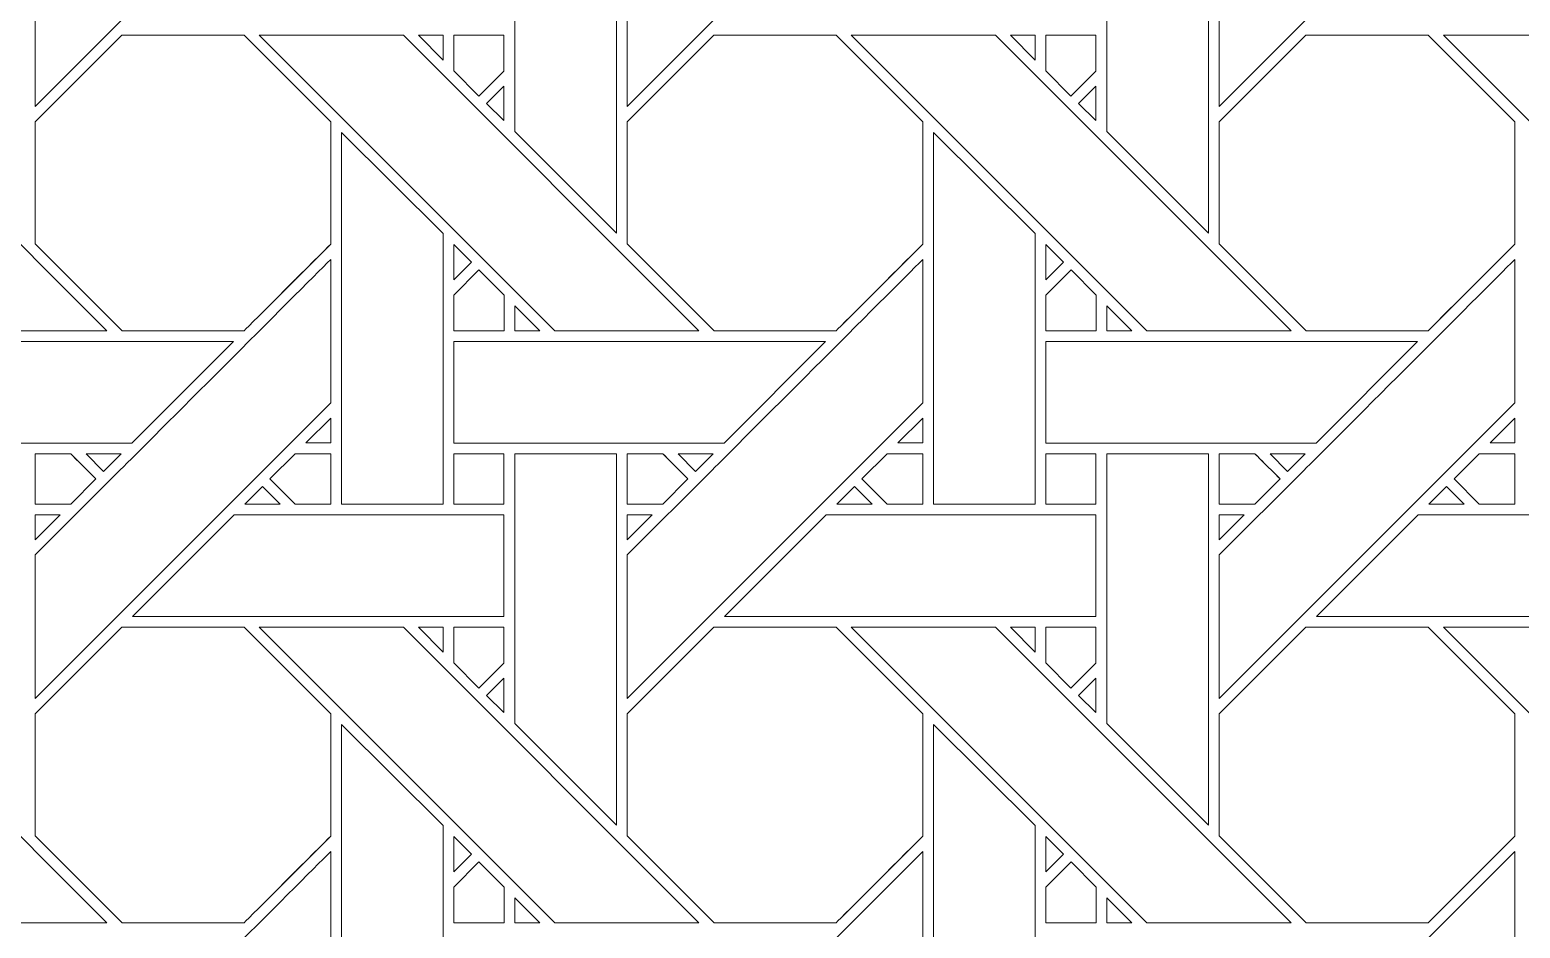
# Model space of a CAD drawing. Header units: inches. Extents: x 2.4 to 22.4, y -0.9 to 19.1.
# Drawn here: x 7.868 to 10.256, y 7.426 to 8.866 of the extents above; entities that cross this region are included whole.
import ezdxf

# ---------------------------------------------------------------- set-up
doc = ezdxf.new("R2010")
doc.units = ezdxf.units.IN
doc.header["$MEASUREMENT"] = 0
doc.layers.add('Design', color=7, linetype='Continuous', lineweight=0)

msp = doc.modelspace()

# ---------------------------------------------------------------- linework, layer by layer
at = {"layer": 'Design'}
for points, knots in [([(2.3829, 19.0948), (2.3829, 19.0948), (2.3829, -0.9052), (2.3829, -0.9052), (2.3829, -0.9052), (22.3829, -0.9052), (22.3829, -0.9052), (22.3829, -0.9052), (22.3829, 19.0948), (22.3829, 19.0948), (22.3829, 19.0948), (2.3829, 19.0948), (2.3829, 19.0948)], [0, 0, 0, 0, 1, 1, 1, 2, 2, 2, 3, 3, 3, 4, 4, 4, 4]), ([(3.3653, 18.1123), (3.3653, 18.1123), (3.3653, 0.0772), (3.3653, 0.0772), (3.3653, 0.0772), (21.4004, 0.0772), (21.4004, 0.0772), (21.4004, 0.0772), (21.4004, 18.1123), (21.4004, 18.1123), (21.4004, 18.1123), (3.3653, 18.1123), (3.3653, 18.1123)], [0, 0, 0, 0, 1, 1, 1, 2, 2, 2, 3, 3, 3, 4, 4, 4, 4]), ([(8.0131, 9.1094), (8.0626, 9.1586), (8.295, 9.3912), (8.3504, 9.4467), (8.3504, 9.4467), (8.3504, 9.2166), (8.3504, 9.2166), (8.3504, 9.2166), (7.8768, 8.743), (7.8768, 8.743), (7.8768, 8.743), (7.8768, 8.9731), (7.8768, 8.9731), (7.8768, 8.9731), (8.0131, 9.1094), (8.0131, 9.1094)], [0, 0, 0, 0, 1, 1, 1, 2, 2, 2, 3, 3, 3, 4, 4, 4, 5, 5, 5, 5]), ([(8.9623, 9.1099), (9.0116, 9.1589), (9.2437, 9.3912), (9.2992, 9.4467), (9.2992, 9.4467), (9.2992, 9.2166), (9.2992, 9.2166), (9.2992, 9.2166), (8.8255, 8.743), (8.8255, 8.743), (8.8255, 8.743), (8.8255, 8.9731), (8.8255, 8.9731), (8.8255, 8.9731), (8.9623, 9.1099), (8.9623, 9.1099)], [0, 0, 0, 0, 1, 1, 1, 2, 2, 2, 3, 3, 3, 4, 4, 4, 5, 5, 5, 5]), ([(9.9105, 9.1093), (9.9598, 9.1584), (10.1924, 9.3912), (10.2479, 9.4467), (10.2479, 9.4467), (10.2479, 9.2166), (10.2479, 9.2166), (10.2479, 9.2166), (9.7742, 8.743), (9.7742, 8.743), (9.7742, 8.743), (9.7742, 8.9731), (9.7742, 8.9731), (9.7742, 8.9731), (9.9105, 9.1093), (9.9105, 9.1093)], [0, 0, 0, 0, 1, 1, 1, 2, 2, 2, 3, 3, 3, 4, 4, 4, 5, 5, 5, 5]), ([(8.8083, 9.1352), (8.8083, 9.1352), (8.8083, 8.5401), (8.8083, 8.5401), (8.8083, 8.5401), (8.6454, 8.703), (8.6454, 8.703), (8.6454, 8.703), (8.6454, 9.1352), (8.6454, 9.1352), (8.6454, 9.1352), (8.8083, 9.1352), (8.8083, 9.1352)], [0, 0, 0, 0, 1, 1, 1, 2, 2, 2, 3, 3, 3, 4, 4, 4, 4]), ([(9.7571, 9.1352), (9.7571, 9.1352), (9.7571, 8.5401), (9.7571, 8.5401), (9.7571, 8.5401), (9.5942, 8.703), (9.5942, 8.703), (9.5942, 8.703), (9.5942, 9.1352), (9.5942, 9.1352), (9.5942, 9.1352), (9.7571, 9.1352), (9.7571, 9.1352)], [0, 0, 0, 0, 1, 1, 1, 2, 2, 2, 3, 3, 3, 4, 4, 4, 4]), ([(7.5181, 8.8573), (7.5181, 8.8573), (7.9918, 8.3837), (7.9918, 8.3837), (7.9918, 8.3837), (7.7607, 8.3837), (7.7607, 8.3837), (7.7607, 8.3837), (7.2872, 8.8573), (7.2872, 8.8573), (7.2872, 8.8573), (7.5181, 8.8573), (7.5181, 8.8573)], [0, 0, 0, 0, 1, 1, 1, 2, 2, 2, 3, 3, 3, 4, 4, 4, 4]), ([(8.0154, 8.8573), (8.0154, 8.8573), (8.2116, 8.8573), (8.2116, 8.8573), (8.2116, 8.8573), (8.3504, 8.7186), (8.3504, 8.7186), (8.3504, 8.7186), (8.3504, 8.5224), (8.3504, 8.5224), (8.3326, 8.5044), (8.2207, 8.3927), (8.2117, 8.3837), (8.2117, 8.3837), (8.016, 8.3837), (8.016, 8.3837), (8.016, 8.3837), (7.8767, 8.5229), (7.8767, 8.5229), (7.8767, 8.5229), (7.8767, 8.7186), (7.8767, 8.7186), (7.8767, 8.7186), (8.0154, 8.8573), (8.0154, 8.8573)], [0, 0, 0, 0, 1, 1, 1, 2, 2, 2, 3, 3, 3, 4, 4, 4, 5, 5, 5, 6, 6, 6, 7, 7, 7, 8, 8, 8, 8]), ([(7.8767, 8.7186), (7.8767, 8.7186), (8.0154, 8.8573), (8.0154, 8.8573), (8.0154, 8.8573), (8.2116, 8.8573), (8.2116, 8.8573), (8.2116, 8.8573), (8.3504, 8.7186), (8.3504, 8.7186), (8.3504, 8.7186), (8.3504, 8.5224), (8.3504, 8.5224), (8.3324, 8.5042), (8.2205, 8.3925), (8.2117, 8.3837), (8.2117, 8.3837), (8.016, 8.3837), (8.016, 8.3837), (8.016, 8.3837), (7.8767, 8.5229), (7.8767, 8.5229), (7.8767, 8.5229), (7.8767, 8.7186), (7.8767, 8.7186)], [0, 0, 0, 0, 1, 1, 1, 2, 2, 2, 3, 3, 3, 4, 4, 4, 5, 5, 5, 6, 6, 6, 7, 7, 7, 8, 8, 8, 8]), ([(8.4669, 8.8573), (8.4669, 8.8573), (8.9405, 8.3837), (8.9405, 8.3837), (8.9405, 8.3837), (8.7095, 8.3837), (8.7095, 8.3837), (8.7095, 8.3837), (8.2359, 8.8573), (8.2359, 8.8573), (8.2359, 8.8573), (8.4669, 8.8573), (8.4669, 8.8573)], [0, 0, 0, 0, 1, 1, 1, 2, 2, 2, 3, 3, 3, 4, 4, 4, 4]), ([(8.5304, 8.8573), (8.5304, 8.8573), (8.5304, 8.8175), (8.5304, 8.8175), (8.5304, 8.8175), (8.491, 8.8573), (8.491, 8.8573), (8.491, 8.8573), (8.5304, 8.8573), (8.5304, 8.8573)], [0, 0, 0, 0, 1, 1, 1, 2, 2, 2, 3, 3, 3, 3]), ([(8.6278, 8.8573), (8.6278, 8.8573), (8.6278, 8.7997), (8.6278, 8.7997), (8.6278, 8.7997), (8.5879, 8.7598), (8.5879, 8.7598), (8.5879, 8.7598), (8.5476, 8.8001), (8.5476, 8.8001), (8.5476, 8.8001), (8.5476, 8.8573), (8.5476, 8.8573), (8.5476, 8.8573), (8.6278, 8.8573), (8.6278, 8.8573)], [0, 0, 0, 0, 1, 1, 1, 2, 2, 2, 3, 3, 3, 4, 4, 4, 5, 5, 5, 5]), ([(8.5879, 8.7598), (8.5879, 8.7598), (8.5476, 8.8001), (8.5476, 8.8001), (8.5476, 8.8001), (8.5476, 8.8573), (8.5476, 8.8573), (8.5476, 8.8573), (8.6278, 8.8573), (8.6278, 8.8573), (8.6278, 8.8573), (8.6278, 8.7997), (8.6278, 8.7997), (8.6278, 8.7997), (8.5879, 8.7598), (8.5879, 8.7598)], [0, 0, 0, 0, 1, 1, 1, 2, 2, 2, 3, 3, 3, 4, 4, 4, 5, 5, 5, 5]), ([(8.9642, 8.8573), (8.9642, 8.8573), (9.1604, 8.8573), (9.1604, 8.8573), (9.1604, 8.8573), (9.2991, 8.7186), (9.2991, 8.7186), (9.2991, 8.7186), (9.2991, 8.5224), (9.2991, 8.5224), (9.2813, 8.5045), (9.1694, 8.3927), (9.1604, 8.3837), (9.1604, 8.3837), (8.9647, 8.3837), (8.9647, 8.3837), (8.9647, 8.3837), (8.8255, 8.5229), (8.8255, 8.5229), (8.8255, 8.5229), (8.8255, 8.7186), (8.8255, 8.7186), (8.8255, 8.7186), (8.9642, 8.8573), (8.9642, 8.8573)], [0, 0, 0, 0, 1, 1, 1, 2, 2, 2, 3, 3, 3, 4, 4, 4, 5, 5, 5, 6, 6, 6, 7, 7, 7, 8, 8, 8, 8]), ([(8.8255, 8.7186), (8.8255, 8.7186), (8.9642, 8.8573), (8.9642, 8.8573), (8.9642, 8.8573), (9.1604, 8.8573), (9.1604, 8.8573), (9.1604, 8.8573), (9.2991, 8.7186), (9.2991, 8.7186), (9.2991, 8.7186), (9.2991, 8.5224), (9.2991, 8.5224), (9.2811, 8.5043), (9.1692, 8.3926), (9.1604, 8.3837), (9.1604, 8.3837), (8.9647, 8.3837), (8.9647, 8.3837), (8.9647, 8.3837), (8.8255, 8.5229), (8.8255, 8.5229), (8.8255, 8.5229), (8.8255, 8.7186), (8.8255, 8.7186)], [0, 0, 0, 0, 1, 1, 1, 2, 2, 2, 3, 3, 3, 4, 4, 4, 5, 5, 5, 6, 6, 6, 7, 7, 7, 8, 8, 8, 8]), ([(9.4156, 8.8573), (9.4156, 8.8573), (9.8892, 8.3837), (9.8892, 8.3837), (9.8892, 8.3837), (9.6582, 8.3837), (9.6582, 8.3837), (9.6582, 8.3837), (9.1846, 8.8573), (9.1846, 8.8573), (9.1846, 8.8573), (9.4156, 8.8573), (9.4156, 8.8573)], [0, 0, 0, 0, 1, 1, 1, 2, 2, 2, 3, 3, 3, 4, 4, 4, 4]), ([(9.4791, 8.8573), (9.4791, 8.8573), (9.4791, 8.8175), (9.4791, 8.8175), (9.4791, 8.8175), (9.4397, 8.8573), (9.4397, 8.8573), (9.4397, 8.8573), (9.4791, 8.8573), (9.4791, 8.8573)], [0, 0, 0, 0, 1, 1, 1, 2, 2, 2, 3, 3, 3, 3]), ([(9.5766, 8.8573), (9.5766, 8.8573), (9.5766, 8.7997), (9.5766, 8.7997), (9.5766, 8.7997), (9.5366, 8.7598), (9.5366, 8.7598), (9.5366, 8.7598), (9.4963, 8.8001), (9.4963, 8.8001), (9.4963, 8.8001), (9.4963, 8.8573), (9.4963, 8.8573), (9.4963, 8.8573), (9.5766, 8.8573), (9.5766, 8.8573)], [0, 0, 0, 0, 1, 1, 1, 2, 2, 2, 3, 3, 3, 4, 4, 4, 5, 5, 5, 5]), ([(9.5366, 8.7598), (9.5366, 8.7598), (9.4963, 8.8001), (9.4963, 8.8001), (9.4963, 8.8001), (9.4963, 8.8573), (9.4963, 8.8573), (9.4963, 8.8573), (9.5766, 8.8573), (9.5766, 8.8573), (9.5766, 8.8573), (9.5766, 8.7997), (9.5766, 8.7997), (9.5766, 8.7997), (9.5366, 8.7598), (9.5366, 8.7598)], [0, 0, 0, 0, 1, 1, 1, 2, 2, 2, 3, 3, 3, 4, 4, 4, 5, 5, 5, 5]), ([(9.9129, 8.8573), (9.9129, 8.8573), (10.1091, 8.8573), (10.1091, 8.8573), (10.1091, 8.8573), (10.2478, 8.7186), (10.2478, 8.7186), (10.2478, 8.7186), (10.2478, 8.5224), (10.2478, 8.5224), (10.23, 8.5044), (10.1181, 8.3927), (10.1091, 8.3837), (10.1091, 8.3837), (9.9134, 8.3837), (9.9134, 8.3837), (9.9134, 8.3837), (9.7742, 8.5229), (9.7742, 8.5229), (9.7742, 8.5229), (9.7742, 8.7186), (9.7742, 8.7186), (9.7742, 8.7186), (9.9129, 8.8573), (9.9129, 8.8573)], [0, 0, 0, 0, 1, 1, 1, 2, 2, 2, 3, 3, 3, 4, 4, 4, 5, 5, 5, 6, 6, 6, 7, 7, 7, 8, 8, 8, 8]), ([(9.7742, 8.7186), (9.7742, 8.7186), (9.9129, 8.8573), (9.9129, 8.8573), (9.9129, 8.8573), (10.1091, 8.8573), (10.1091, 8.8573), (10.1091, 8.8573), (10.2478, 8.7186), (10.2478, 8.7186), (10.2478, 8.7186), (10.2478, 8.5224), (10.2478, 8.5224), (10.2302, 8.5046), (10.1183, 8.3929), (10.1091, 8.3837), (10.1091, 8.3837), (9.9134, 8.3837), (9.9134, 8.3837), (9.9134, 8.3837), (9.7742, 8.5229), (9.7742, 8.5229), (9.7742, 8.5229), (9.7742, 8.7186), (9.7742, 8.7186)], [0, 0, 0, 0, 1, 1, 1, 2, 2, 2, 3, 3, 3, 4, 4, 4, 5, 5, 5, 6, 6, 6, 7, 7, 7, 8, 8, 8, 8]), ([(10.3643, 8.8573), (10.3643, 8.8573), (10.8379, 8.3837), (10.8379, 8.3837), (10.8379, 8.3837), (10.6069, 8.3837), (10.6069, 8.3837), (10.6069, 8.3837), (10.1334, 8.8573), (10.1334, 8.8573), (10.1334, 8.8573), (10.3643, 8.8573), (10.3643, 8.8573)], [0, 0, 0, 0, 1, 1, 1, 2, 2, 2, 3, 3, 3, 4, 4, 4, 4]), ([(8.6279, 8.7755), (8.6279, 8.7755), (8.6279, 8.7203), (8.6279, 8.7203), (8.6279, 8.7203), (8.6001, 8.7477), (8.6001, 8.7477), (8.6001, 8.7477), (8.6279, 8.7755), (8.6279, 8.7755)], [0, 0, 0, 0, 1, 1, 1, 2, 2, 2, 3, 3, 3, 3]), ([(9.5766, 8.7755), (9.5766, 8.7755), (9.5766, 8.7203), (9.5766, 8.7203), (9.5766, 8.7203), (9.5488, 8.7477), (9.5488, 8.7477), (9.5488, 8.7477), (9.5766, 8.7755), (9.5766, 8.7755)], [0, 0, 0, 0, 1, 1, 1, 2, 2, 2, 3, 3, 3, 3]), ([(8.5303, 8.1057), (8.5303, 8.1057), (8.3676, 8.1057), (8.3676, 8.1057), (8.3676, 8.1057), (8.3676, 8.7015), (8.3676, 8.7015), (8.3676, 8.7015), (8.5303, 8.5394), (8.5303, 8.5394), (8.5303, 8.5394), (8.5303, 8.1057), (8.5303, 8.1057)], [0, 0, 0, 0, 1, 1, 1, 2, 2, 2, 3, 3, 3, 4, 4, 4, 4]), ([(9.4791, 8.1057), (9.4791, 8.1057), (9.3163, 8.1057), (9.3163, 8.1057), (9.3163, 8.1057), (9.3163, 8.7015), (9.3163, 8.7015), (9.3163, 8.7015), (9.4791, 8.5394), (9.4791, 8.5394), (9.4791, 8.5394), (9.4791, 8.1057), (9.4791, 8.1057)], [0, 0, 0, 0, 1, 1, 1, 2, 2, 2, 3, 3, 3, 4, 4, 4, 4]), ([(8.5476, 8.4651), (8.5476, 8.4651), (8.5476, 8.5219), (8.5476, 8.5219), (8.5476, 8.5219), (8.5758, 8.4933), (8.5758, 8.4933), (8.5758, 8.4933), (8.5476, 8.4651), (8.5476, 8.4651)], [0, 0, 0, 0, 1, 1, 1, 2, 2, 2, 3, 3, 3, 3]), ([(9.4964, 8.4651), (9.4964, 8.4651), (9.4964, 8.5219), (9.4964, 8.5219), (9.4964, 8.5219), (9.5246, 8.4933), (9.5246, 8.4933), (9.5246, 8.4933), (9.4964, 8.4651), (9.4964, 8.4651)], [0, 0, 0, 0, 1, 1, 1, 2, 2, 2, 3, 3, 3, 3]), ([(8.013, 8.1606), (8.0624, 8.2097), (8.2949, 8.4424), (8.3504, 8.498), (8.3504, 8.498), (8.3504, 8.2679), (8.3504, 8.2679), (8.3504, 8.2679), (7.8768, 7.7943), (7.8768, 7.7943), (7.8768, 7.7943), (7.8768, 8.0244), (7.8768, 8.0244), (7.8768, 8.0244), (8.013, 8.1606), (8.013, 8.1606)], [0, 0, 0, 0, 1, 1, 1, 2, 2, 2, 3, 3, 3, 4, 4, 4, 5, 5, 5, 5]), ([(8.5476, 8.3834), (8.5476, 8.3834), (8.5476, 8.4407), (8.5476, 8.4407), (8.5476, 8.4407), (8.5879, 8.4811), (8.5879, 8.4811), (8.5879, 8.4811), (8.6282, 8.4407), (8.6282, 8.4407), (8.6282, 8.4407), (8.6282, 8.3834), (8.6282, 8.3834), (8.6282, 8.3834), (8.5476, 8.3834), (8.5476, 8.3834)], [0, 0, 0, 0, 1, 1, 1, 2, 2, 2, 3, 3, 3, 4, 4, 4, 5, 5, 5, 5]), ([(8.5879, 8.4811), (8.5879, 8.4811), (8.6282, 8.4407), (8.6282, 8.4407), (8.6282, 8.4407), (8.6282, 8.3834), (8.6282, 8.3834), (8.6282, 8.3834), (8.5476, 8.3834), (8.5476, 8.3834), (8.5476, 8.3834), (8.5476, 8.4407), (8.5476, 8.4407), (8.5476, 8.4407), (8.5879, 8.4811), (8.5879, 8.4811)], [0, 0, 0, 0, 1, 1, 1, 2, 2, 2, 3, 3, 3, 4, 4, 4, 5, 5, 5, 5]), ([(8.9615, 8.1604), (9.0029, 8.2015), (9.2427, 8.4415), (9.2992, 8.498), (9.2992, 8.498), (9.2992, 8.2679), (9.2992, 8.2679), (9.2992, 8.2679), (8.8255, 7.7943), (8.8255, 7.7943), (8.8255, 7.7943), (8.8255, 8.0244), (8.8255, 8.0244), (8.8255, 8.0244), (8.9615, 8.1604), (8.9615, 8.1604)], [0, 0, 0, 0, 1, 1, 1, 2, 2, 2, 3, 3, 3, 4, 4, 4, 5, 5, 5, 5]), ([(9.4963, 8.3834), (9.4963, 8.3834), (9.4963, 8.4407), (9.4963, 8.4407), (9.4963, 8.4407), (9.5367, 8.4811), (9.5367, 8.4811), (9.5367, 8.4811), (9.577, 8.4407), (9.577, 8.4407), (9.577, 8.4407), (9.577, 8.3834), (9.577, 8.3834), (9.577, 8.3834), (9.4963, 8.3834), (9.4963, 8.3834)], [0, 0, 0, 0, 1, 1, 1, 2, 2, 2, 3, 3, 3, 4, 4, 4, 5, 5, 5, 5]), ([(9.5367, 8.4811), (9.5367, 8.4811), (9.577, 8.4407), (9.577, 8.4407), (9.577, 8.4407), (9.577, 8.3834), (9.577, 8.3834), (9.577, 8.3834), (9.4963, 8.3834), (9.4963, 8.3834), (9.4963, 8.3834), (9.4963, 8.4407), (9.4963, 8.4407), (9.4963, 8.4407), (9.5367, 8.4811), (9.5367, 8.4811)], [0, 0, 0, 0, 1, 1, 1, 2, 2, 2, 3, 3, 3, 4, 4, 4, 5, 5, 5, 5]), ([(9.9097, 8.1598), (9.9511, 8.201), (10.1914, 8.4414), (10.2479, 8.498), (10.2479, 8.498), (10.2479, 8.2679), (10.2479, 8.2679), (10.2479, 8.2679), (9.7742, 7.7943), (9.7742, 7.7943), (9.7742, 7.7943), (9.7742, 8.0244), (9.7742, 8.0244), (9.7742, 8.0244), (9.9097, 8.1598), (9.9097, 8.1598)], [0, 0, 0, 0, 1, 1, 1, 2, 2, 2, 3, 3, 3, 4, 4, 4, 5, 5, 5, 5]), ([(8.6455, 8.3837), (8.6455, 8.3837), (8.6455, 8.4235), (8.6455, 8.4235), (8.6455, 8.4235), (8.6853, 8.3837), (8.6853, 8.3837), (8.6853, 8.3837), (8.6455, 8.3837), (8.6455, 8.3837)], [0, 0, 0, 0, 1, 1, 1, 2, 2, 2, 3, 3, 3, 3]), ([(9.5943, 8.3837), (9.5943, 8.3837), (9.5943, 8.4235), (9.5943, 8.4235), (9.5943, 8.4235), (9.634, 8.3837), (9.634, 8.3837), (9.634, 8.3837), (9.5943, 8.3837), (9.5943, 8.3837)], [0, 0, 0, 0, 1, 1, 1, 2, 2, 2, 3, 3, 3, 3]), ([(7.5989, 8.2037), (7.5989, 8.2037), (7.5989, 8.3664), (7.5989, 8.3664), (7.5989, 8.3664), (8.1946, 8.3664), (8.1946, 8.3664), (8.1946, 8.3664), (8.0319, 8.2037), (8.0319, 8.2037), (8.0319, 8.2037), (7.5989, 8.2037), (7.5989, 8.2037)], [0, 0, 0, 0, 1, 1, 1, 2, 2, 2, 3, 3, 3, 4, 4, 4, 4]), ([(8.5476, 8.2037), (8.5476, 8.2037), (8.5476, 8.3664), (8.5476, 8.3664), (8.5476, 8.3664), (9.1433, 8.3664), (9.1433, 8.3664), (9.1433, 8.3664), (8.9806, 8.2037), (8.9806, 8.2037), (8.9806, 8.2037), (8.5476, 8.2037), (8.5476, 8.2037)], [0, 0, 0, 0, 1, 1, 1, 2, 2, 2, 3, 3, 3, 4, 4, 4, 4]), ([(9.4964, 8.2037), (9.4964, 8.2037), (9.4964, 8.3664), (9.4964, 8.3664), (9.4964, 8.3664), (10.0921, 8.3664), (10.0921, 8.3664), (10.0921, 8.3664), (9.9293, 8.2037), (9.9293, 8.2037), (9.9293, 8.2037), (9.4964, 8.2037), (9.4964, 8.2037)], [0, 0, 0, 0, 1, 1, 1, 2, 2, 2, 3, 3, 3, 4, 4, 4, 4]), ([(8.3107, 8.2038), (8.3107, 8.2038), (8.3504, 8.2435), (8.3504, 8.2435), (8.3504, 8.2435), (8.3504, 8.2038), (8.3504, 8.2038), (8.3504, 8.2038), (8.3107, 8.2038), (8.3107, 8.2038)], [0, 0, 0, 0, 1, 1, 1, 2, 2, 2, 3, 3, 3, 3]), ([(9.2992, 8.2038), (9.2992, 8.2038), (9.2594, 8.2038), (9.2594, 8.2038), (9.2594, 8.2038), (9.2992, 8.2435), (9.2992, 8.2435), (9.2992, 8.2435), (9.2992, 8.2038), (9.2992, 8.2038)], [0, 0, 0, 0, 1, 1, 1, 2, 2, 2, 3, 3, 3, 3]), ([(10.2081, 8.2038), (10.2081, 8.2038), (10.2479, 8.2435), (10.2479, 8.2435), (10.2479, 8.2435), (10.2479, 8.2038), (10.2479, 8.2038), (10.2479, 8.2038), (10.2081, 8.2038), (10.2081, 8.2038)], [0, 0, 0, 0, 1, 1, 1, 2, 2, 2, 3, 3, 3, 3]), ([(7.9338, 8.1865), (7.9389, 8.1813), (7.9697, 8.1505), (7.9741, 8.1461), (7.9741, 8.1461), (7.9337, 8.1057), (7.9337, 8.1057), (7.9337, 8.1057), (7.8767, 8.1057), (7.8767, 8.1057), (7.8767, 8.1057), (7.8767, 8.1865), (7.8767, 8.1865), (7.8767, 8.1865), (7.9338, 8.1865), (7.9338, 8.1865)], [0, 0, 0, 0, 1, 1, 1, 2, 2, 2, 3, 3, 3, 4, 4, 4, 5, 5, 5, 5]), ([(7.959, 8.1613), (7.959, 8.1613), (7.9741, 8.1461), (7.9741, 8.1461), (7.9741, 8.1461), (7.9337, 8.1057), (7.9337, 8.1057), (7.9337, 8.1057), (7.8767, 8.1057), (7.8767, 8.1057), (7.8767, 8.1057), (7.8767, 8.1865), (7.8767, 8.1865), (7.8767, 8.1865), (7.9338, 8.1865), (7.9338, 8.1865), (7.9393, 8.181), (7.9495, 8.1708), (7.959, 8.1613)], [0, 0, 0, 0, 1, 1, 1, 2, 2, 2, 3, 3, 3, 4, 4, 4, 5, 5, 5, 6, 6, 6, 6]), ([(7.9582, 8.1865), (7.9582, 8.1865), (8.0146, 8.1865), (8.0146, 8.1865), (8.0146, 8.1865), (7.9864, 8.1583), (7.9864, 8.1583), (7.9864, 8.1583), (7.9582, 8.1865), (7.9582, 8.1865)], [0, 0, 0, 0, 1, 1, 1, 2, 2, 2, 3, 3, 3, 3]), ([(8.2933, 8.1057), (8.2933, 8.1057), (8.2529, 8.1461), (8.2529, 8.1461), (8.2529, 8.1461), (8.2933, 8.1865), (8.2933, 8.1865), (8.2933, 8.1865), (8.3504, 8.1865), (8.3504, 8.1865), (8.3504, 8.1865), (8.3504, 8.1057), (8.3504, 8.1057), (8.3504, 8.1057), (8.2933, 8.1057), (8.2933, 8.1057)], [0, 0, 0, 0, 1, 1, 1, 2, 2, 2, 3, 3, 3, 4, 4, 4, 5, 5, 5, 5]), ([(8.2529, 8.1461), (8.2529, 8.1461), (8.2933, 8.1865), (8.2933, 8.1865), (8.2933, 8.1865), (8.3504, 8.1865), (8.3504, 8.1865), (8.3504, 8.1865), (8.3504, 8.1057), (8.3504, 8.1057), (8.3504, 8.1057), (8.2933, 8.1057), (8.2933, 8.1057), (8.2933, 8.1057), (8.2529, 8.1461), (8.2529, 8.1461)], [0, 0, 0, 0, 1, 1, 1, 2, 2, 2, 3, 3, 3, 4, 4, 4, 5, 5, 5, 5]), ([(8.5476, 8.1865), (8.5476, 8.1865), (8.6278, 8.1865), (8.6278, 8.1865), (8.6278, 8.1865), (8.6278, 8.1057), (8.6278, 8.1057), (8.6278, 8.1057), (8.5476, 8.1057), (8.5476, 8.1057), (8.5476, 8.1057), (8.5476, 8.1865), (8.5476, 8.1865)], [0, 0, 0, 0, 1, 1, 1, 2, 2, 2, 3, 3, 3, 4, 4, 4, 4]), ([(8.6278, 8.1865), (8.6278, 8.1865), (8.6278, 8.1057), (8.6278, 8.1057), (8.6278, 8.1057), (8.5476, 8.1057), (8.5476, 8.1057), (8.5476, 8.1057), (8.5476, 8.1865), (8.5476, 8.1865), (8.5476, 8.1865), (8.6278, 8.1865), (8.6278, 8.1865)], [0, 0, 0, 0, 1, 1, 1, 2, 2, 2, 3, 3, 3, 4, 4, 4, 4]), ([(8.8083, 8.1865), (8.8083, 8.1865), (8.8083, 7.5914), (8.8083, 7.5914), (8.8083, 7.5914), (8.6454, 7.7543), (8.6454, 7.7543), (8.6454, 7.7543), (8.6454, 8.1865), (8.6454, 8.1865), (8.6454, 8.1865), (8.8083, 8.1865), (8.8083, 8.1865)], [0, 0, 0, 0, 1, 1, 1, 2, 2, 2, 3, 3, 3, 4, 4, 4, 4]), ([(8.8825, 8.1865), (8.8877, 8.1813), (8.9184, 8.1505), (8.9228, 8.1461), (8.9228, 8.1461), (8.8824, 8.1057), (8.8824, 8.1057), (8.8824, 8.1057), (8.8255, 8.1057), (8.8255, 8.1057), (8.8255, 8.1057), (8.8255, 8.1865), (8.8255, 8.1865), (8.8255, 8.1865), (8.8825, 8.1865), (8.8825, 8.1865)], [0, 0, 0, 0, 1, 1, 1, 2, 2, 2, 3, 3, 3, 4, 4, 4, 5, 5, 5, 5]), ([(8.907, 8.162), (8.907, 8.162), (8.9228, 8.1461), (8.9228, 8.1461), (8.9228, 8.1461), (8.8824, 8.1057), (8.8824, 8.1057), (8.8824, 8.1057), (8.8255, 8.1057), (8.8255, 8.1057), (8.8255, 8.1057), (8.8255, 8.1865), (8.8255, 8.1865), (8.8255, 8.1865), (8.8825, 8.1865), (8.8825, 8.1865), (8.8825, 8.1865), (8.907, 8.162), (8.907, 8.162)], [0, 0, 0, 0, 1, 1, 1, 2, 2, 2, 3, 3, 3, 4, 4, 4, 5, 5, 5, 6, 6, 6, 6]), ([(8.9069, 8.1865), (8.9069, 8.1865), (8.9634, 8.1865), (8.9634, 8.1865), (8.9634, 8.1865), (8.9351, 8.1583), (8.9351, 8.1583), (8.9351, 8.1583), (8.9069, 8.1865), (8.9069, 8.1865)], [0, 0, 0, 0, 1, 1, 1, 2, 2, 2, 3, 3, 3, 3]), ([(9.242, 8.1057), (9.242, 8.1057), (9.2017, 8.1461), (9.2017, 8.1461), (9.2017, 8.1461), (9.2421, 8.1865), (9.2421, 8.1865), (9.2421, 8.1865), (9.2991, 8.1865), (9.2991, 8.1865), (9.2991, 8.1865), (9.2991, 8.1057), (9.2991, 8.1057), (9.2991, 8.1057), (9.242, 8.1057), (9.242, 8.1057)], [0, 0, 0, 0, 1, 1, 1, 2, 2, 2, 3, 3, 3, 4, 4, 4, 5, 5, 5, 5]), ([(9.2017, 8.1461), (9.2017, 8.1461), (9.2421, 8.1865), (9.2421, 8.1865), (9.2421, 8.1865), (9.2991, 8.1865), (9.2991, 8.1865), (9.2991, 8.1865), (9.2991, 8.1057), (9.2991, 8.1057), (9.2991, 8.1057), (9.242, 8.1057), (9.242, 8.1057), (9.242, 8.1057), (9.2017, 8.1461), (9.2017, 8.1461)], [0, 0, 0, 0, 1, 1, 1, 2, 2, 2, 3, 3, 3, 4, 4, 4, 5, 5, 5, 5]), ([(9.4963, 8.1865), (9.4963, 8.1865), (9.5766, 8.1865), (9.5766, 8.1865), (9.5766, 8.1865), (9.5766, 8.1057), (9.5766, 8.1057), (9.5766, 8.1057), (9.4963, 8.1057), (9.4963, 8.1057), (9.4963, 8.1057), (9.4963, 8.1865), (9.4963, 8.1865)], [0, 0, 0, 0, 1, 1, 1, 2, 2, 2, 3, 3, 3, 4, 4, 4, 4]), ([(9.5766, 8.1865), (9.5766, 8.1865), (9.5766, 8.1057), (9.5766, 8.1057), (9.5766, 8.1057), (9.4963, 8.1057), (9.4963, 8.1057), (9.4963, 8.1057), (9.4963, 8.1865), (9.4963, 8.1865), (9.4963, 8.1865), (9.5766, 8.1865), (9.5766, 8.1865)], [0, 0, 0, 0, 1, 1, 1, 2, 2, 2, 3, 3, 3, 4, 4, 4, 4]), ([(9.7571, 8.1865), (9.7571, 8.1865), (9.7571, 7.5914), (9.7571, 7.5914), (9.7571, 7.5914), (9.5942, 7.7543), (9.5942, 7.7543), (9.5942, 7.7543), (9.5942, 8.1865), (9.5942, 8.1865), (9.5942, 8.1865), (9.7571, 8.1865), (9.7571, 8.1865)], [0, 0, 0, 0, 1, 1, 1, 2, 2, 2, 3, 3, 3, 4, 4, 4, 4]), ([(9.8313, 8.1865), (9.8364, 8.1813), (9.8672, 8.1505), (9.8716, 8.1461), (9.8716, 8.1461), (9.8312, 8.1057), (9.8312, 8.1057), (9.8312, 8.1057), (9.7742, 8.1057), (9.7742, 8.1057), (9.7742, 8.1057), (9.7742, 8.1865), (9.7742, 8.1865), (9.7742, 8.1865), (9.8313, 8.1865), (9.8313, 8.1865)], [0, 0, 0, 0, 1, 1, 1, 2, 2, 2, 3, 3, 3, 4, 4, 4, 5, 5, 5, 5]), ([(9.8572, 8.1605), (9.8572, 8.1605), (9.8716, 8.1461), (9.8716, 8.1461), (9.8716, 8.1461), (9.8312, 8.1057), (9.8312, 8.1057), (9.8312, 8.1057), (9.7742, 8.1057), (9.7742, 8.1057), (9.7742, 8.1057), (9.7742, 8.1865), (9.7742, 8.1865), (9.7742, 8.1865), (9.8313, 8.1865), (9.8313, 8.1865), (9.8369, 8.1809), (9.8475, 8.1702), (9.8572, 8.1605)], [0, 0, 0, 0, 1, 1, 1, 2, 2, 2, 3, 3, 3, 4, 4, 4, 5, 5, 5, 6, 6, 6, 6]), ([(9.8556, 8.1865), (9.8556, 8.1865), (9.9121, 8.1865), (9.9121, 8.1865), (9.9121, 8.1865), (9.8838, 8.1583), (9.8838, 8.1583), (9.8838, 8.1583), (9.8556, 8.1865), (9.8556, 8.1865)], [0, 0, 0, 0, 1, 1, 1, 2, 2, 2, 3, 3, 3, 3]), ([(10.1907, 8.1057), (10.1907, 8.1057), (10.1504, 8.1461), (10.1504, 8.1461), (10.1504, 8.1461), (10.1908, 8.1865), (10.1908, 8.1865), (10.1908, 8.1865), (10.2479, 8.1865), (10.2479, 8.1865), (10.2479, 8.1865), (10.2479, 8.1057), (10.2479, 8.1057), (10.2479, 8.1057), (10.1907, 8.1057), (10.1907, 8.1057)], [0, 0, 0, 0, 1, 1, 1, 2, 2, 2, 3, 3, 3, 4, 4, 4, 5, 5, 5, 5]), ([(10.1504, 8.1461), (10.1504, 8.1461), (10.1908, 8.1865), (10.1908, 8.1865), (10.1908, 8.1865), (10.2479, 8.1865), (10.2479, 8.1865), (10.2479, 8.1865), (10.2479, 8.1057), (10.2479, 8.1057), (10.2479, 8.1057), (10.1907, 8.1057), (10.1907, 8.1057), (10.1907, 8.1057), (10.1504, 8.1461), (10.1504, 8.1461)], [0, 0, 0, 0, 1, 1, 1, 2, 2, 2, 3, 3, 3, 4, 4, 4, 5, 5, 5, 5]), ([(8.2691, 8.1057), (8.2691, 8.1057), (8.2126, 8.1057), (8.2126, 8.1057), (8.2126, 8.1057), (8.2408, 8.1339), (8.2408, 8.1339), (8.2408, 8.1339), (8.2691, 8.1057), (8.2691, 8.1057)], [0, 0, 0, 0, 1, 1, 1, 2, 2, 2, 3, 3, 3, 3]), ([(9.2178, 8.1057), (9.2178, 8.1057), (9.1613, 8.1057), (9.1613, 8.1057), (9.1613, 8.1057), (9.1896, 8.1339), (9.1896, 8.1339), (9.1896, 8.1339), (9.2178, 8.1057), (9.2178, 8.1057)], [0, 0, 0, 0, 1, 1, 1, 2, 2, 2, 3, 3, 3, 3]), ([(10.1666, 8.1057), (10.1666, 8.1057), (10.11, 8.1057), (10.11, 8.1057), (10.11, 8.1057), (10.1383, 8.1339), (10.1383, 8.1339), (10.1383, 8.1339), (10.1666, 8.1057), (10.1666, 8.1057)], [0, 0, 0, 0, 1, 1, 1, 2, 2, 2, 3, 3, 3, 3]), ([(7.9166, 8.0885), (7.9166, 8.0885), (7.8768, 8.0487), (7.8768, 8.0487), (7.8768, 8.0487), (7.8768, 8.0885), (7.8768, 8.0885), (7.8768, 8.0885), (7.9166, 8.0885), (7.9166, 8.0885)], [0, 0, 0, 0, 1, 1, 1, 2, 2, 2, 3, 3, 3, 3]), ([(8.1954, 8.0885), (8.1954, 8.0885), (8.6279, 8.0885), (8.6279, 8.0885), (8.6279, 8.0885), (8.6279, 7.9257), (8.6279, 7.9257), (8.6279, 7.9257), (8.0326, 7.9257), (8.0326, 7.9257), (8.0326, 7.9257), (8.1954, 8.0885), (8.1954, 8.0885)], [0, 0, 0, 0, 1, 1, 1, 2, 2, 2, 3, 3, 3, 4, 4, 4, 4]), ([(8.8653, 8.0885), (8.8653, 8.0885), (8.8255, 8.0487), (8.8255, 8.0487), (8.8255, 8.0487), (8.8255, 8.0885), (8.8255, 8.0885), (8.8255, 8.0885), (8.8653, 8.0885), (8.8653, 8.0885)], [0, 0, 0, 0, 1, 1, 1, 2, 2, 2, 3, 3, 3, 3]), ([(9.1442, 8.0885), (9.1442, 8.0885), (9.5766, 8.0885), (9.5766, 8.0885), (9.5766, 8.0885), (9.5766, 7.9257), (9.5766, 7.9257), (9.5766, 7.9257), (8.9813, 7.9257), (8.9813, 7.9257), (8.9813, 7.9257), (9.1442, 8.0885), (9.1442, 8.0885)], [0, 0, 0, 0, 1, 1, 1, 2, 2, 2, 3, 3, 3, 4, 4, 4, 4]), ([(9.8141, 8.0885), (9.8141, 8.0885), (9.7742, 8.0487), (9.7742, 8.0487), (9.7742, 8.0487), (9.7742, 8.0885), (9.7742, 8.0885), (9.7742, 8.0885), (9.8141, 8.0885), (9.8141, 8.0885)], [0, 0, 0, 0, 1, 1, 1, 2, 2, 2, 3, 3, 3, 3]), ([(10.0929, 8.0885), (10.0929, 8.0885), (10.5253, 8.0885), (10.5253, 8.0885), (10.5253, 8.0885), (10.5253, 7.9257), (10.5253, 7.9257), (10.5253, 7.9257), (9.9301, 7.9257), (9.9301, 7.9257), (9.9301, 7.9257), (10.0929, 8.0885), (10.0929, 8.0885)], [0, 0, 0, 0, 1, 1, 1, 2, 2, 2, 3, 3, 3, 4, 4, 4, 4]), ([(7.5181, 7.9086), (7.5181, 7.9086), (7.9918, 7.435), (7.9918, 7.435), (7.9918, 7.435), (7.7607, 7.435), (7.7607, 7.435), (7.7607, 7.435), (7.2872, 7.9086), (7.2872, 7.9086), (7.2872, 7.9086), (7.5181, 7.9086), (7.5181, 7.9086)], [0, 0, 0, 0, 1, 1, 1, 2, 2, 2, 3, 3, 3, 4, 4, 4, 4]), ([(8.0154, 7.9086), (8.0154, 7.9086), (8.2116, 7.9086), (8.2116, 7.9086), (8.2116, 7.9086), (8.3504, 7.7699), (8.3504, 7.7699), (8.3504, 7.7699), (8.3504, 7.5737), (8.3504, 7.5737), (8.3326, 7.5557), (8.2207, 7.444), (8.2117, 7.435), (8.2117, 7.435), (8.016, 7.435), (8.016, 7.435), (8.016, 7.435), (7.8767, 7.5742), (7.8767, 7.5742), (7.8767, 7.5742), (7.8767, 7.7699), (7.8767, 7.7699), (7.8767, 7.7699), (8.0154, 7.9086), (8.0154, 7.9086)], [0, 0, 0, 0, 1, 1, 1, 2, 2, 2, 3, 3, 3, 4, 4, 4, 5, 5, 5, 6, 6, 6, 7, 7, 7, 8, 8, 8, 8]), ([(7.8767, 7.7699), (7.8767, 7.7699), (8.0154, 7.9086), (8.0154, 7.9086), (8.0154, 7.9086), (8.2116, 7.9086), (8.2116, 7.9086), (8.2116, 7.9086), (8.3504, 7.7699), (8.3504, 7.7699), (8.3504, 7.7699), (8.3504, 7.5737), (8.3504, 7.5737), (8.3324, 7.5555), (8.2205, 7.4438), (8.2117, 7.435), (8.2117, 7.435), (8.016, 7.435), (8.016, 7.435), (8.016, 7.435), (7.8767, 7.5742), (7.8767, 7.5742), (7.8767, 7.5742), (7.8767, 7.7699), (7.8767, 7.7699)], [0, 0, 0, 0, 1, 1, 1, 2, 2, 2, 3, 3, 3, 4, 4, 4, 5, 5, 5, 6, 6, 6, 7, 7, 7, 8, 8, 8, 8]), ([(8.4669, 7.9086), (8.4669, 7.9086), (8.9405, 7.435), (8.9405, 7.435), (8.9405, 7.435), (8.7095, 7.435), (8.7095, 7.435), (8.7095, 7.435), (8.2359, 7.9086), (8.2359, 7.9086), (8.2359, 7.9086), (8.4669, 7.9086), (8.4669, 7.9086)], [0, 0, 0, 0, 1, 1, 1, 2, 2, 2, 3, 3, 3, 4, 4, 4, 4]), ([(8.5304, 7.9086), (8.5304, 7.9086), (8.5304, 7.8688), (8.5304, 7.8688), (8.5304, 7.8688), (8.491, 7.9086), (8.491, 7.9086), (8.491, 7.9086), (8.5304, 7.9086), (8.5304, 7.9086)], [0, 0, 0, 0, 1, 1, 1, 2, 2, 2, 3, 3, 3, 3]), ([(8.6278, 7.9086), (8.6278, 7.9086), (8.6278, 7.851), (8.6278, 7.851), (8.6278, 7.851), (8.5879, 7.811), (8.5879, 7.811), (8.5879, 7.811), (8.5476, 7.8514), (8.5476, 7.8514), (8.5476, 7.8514), (8.5476, 7.9086), (8.5476, 7.9086), (8.5476, 7.9086), (8.6278, 7.9086), (8.6278, 7.9086)], [0, 0, 0, 0, 1, 1, 1, 2, 2, 2, 3, 3, 3, 4, 4, 4, 5, 5, 5, 5]), ([(8.5879, 7.811), (8.5879, 7.811), (8.5476, 7.8514), (8.5476, 7.8514), (8.5476, 7.8514), (8.5476, 7.9086), (8.5476, 7.9086), (8.5476, 7.9086), (8.6278, 7.9086), (8.6278, 7.9086), (8.6278, 7.9086), (8.6278, 7.851), (8.6278, 7.851), (8.6278, 7.851), (8.5879, 7.811), (8.5879, 7.811)], [0, 0, 0, 0, 1, 1, 1, 2, 2, 2, 3, 3, 3, 4, 4, 4, 5, 5, 5, 5]), ([(8.9642, 7.9086), (8.9642, 7.9086), (9.1604, 7.9086), (9.1604, 7.9086), (9.1604, 7.9086), (9.2991, 7.7699), (9.2991, 7.7699), (9.2991, 7.7699), (9.2991, 7.5737), (9.2991, 7.5737), (9.2813, 7.5557), (9.1694, 7.444), (9.1604, 7.435), (9.1604, 7.435), (8.9647, 7.435), (8.9647, 7.435), (8.9647, 7.435), (8.8255, 7.5742), (8.8255, 7.5742), (8.8255, 7.5742), (8.8255, 7.7699), (8.8255, 7.7699), (8.8255, 7.7699), (8.9642, 7.9086), (8.9642, 7.9086)], [0, 0, 0, 0, 1, 1, 1, 2, 2, 2, 3, 3, 3, 4, 4, 4, 5, 5, 5, 6, 6, 6, 7, 7, 7, 8, 8, 8, 8]), ([(8.8255, 7.7699), (8.8255, 7.7699), (8.9642, 7.9086), (8.9642, 7.9086), (8.9642, 7.9086), (9.1604, 7.9086), (9.1604, 7.9086), (9.1604, 7.9086), (9.2991, 7.7699), (9.2991, 7.7699), (9.2991, 7.7699), (9.2991, 7.5737), (9.2991, 7.5737), (9.2812, 7.5556), (9.1693, 7.4439), (9.1604, 7.435), (9.1604, 7.435), (8.9647, 7.435), (8.9647, 7.435), (8.9647, 7.435), (8.8255, 7.5742), (8.8255, 7.5742), (8.8255, 7.5742), (8.8255, 7.7699), (8.8255, 7.7699)], [0, 0, 0, 0, 1, 1, 1, 2, 2, 2, 3, 3, 3, 4, 4, 4, 5, 5, 5, 6, 6, 6, 7, 7, 7, 8, 8, 8, 8]), ([(9.4156, 7.9086), (9.4156, 7.9086), (9.8892, 7.435), (9.8892, 7.435), (9.8892, 7.435), (9.6582, 7.435), (9.6582, 7.435), (9.6582, 7.435), (9.1846, 7.9086), (9.1846, 7.9086), (9.1846, 7.9086), (9.4156, 7.9086), (9.4156, 7.9086)], [0, 0, 0, 0, 1, 1, 1, 2, 2, 2, 3, 3, 3, 4, 4, 4, 4]), ([(9.4791, 7.9086), (9.4791, 7.9086), (9.4791, 7.8688), (9.4791, 7.8688), (9.4791, 7.8688), (9.4397, 7.9086), (9.4397, 7.9086), (9.4397, 7.9086), (9.4791, 7.9086), (9.4791, 7.9086)], [0, 0, 0, 0, 1, 1, 1, 2, 2, 2, 3, 3, 3, 3]), ([(9.5766, 7.9086), (9.5766, 7.9086), (9.5766, 7.851), (9.5766, 7.851), (9.5766, 7.851), (9.5366, 7.811), (9.5366, 7.811), (9.5366, 7.811), (9.4963, 7.8514), (9.4963, 7.8514), (9.4963, 7.8514), (9.4963, 7.9086), (9.4963, 7.9086), (9.4963, 7.9086), (9.5766, 7.9086), (9.5766, 7.9086)], [0, 0, 0, 0, 1, 1, 1, 2, 2, 2, 3, 3, 3, 4, 4, 4, 5, 5, 5, 5]), ([(9.5366, 7.811), (9.5366, 7.811), (9.4963, 7.8514), (9.4963, 7.8514), (9.4963, 7.8514), (9.4963, 7.9086), (9.4963, 7.9086), (9.4963, 7.9086), (9.5766, 7.9086), (9.5766, 7.9086), (9.5766, 7.9086), (9.5766, 7.851), (9.5766, 7.851), (9.5766, 7.851), (9.5366, 7.811), (9.5366, 7.811)], [0, 0, 0, 0, 1, 1, 1, 2, 2, 2, 3, 3, 3, 4, 4, 4, 5, 5, 5, 5]), ([(9.9129, 7.9086), (9.9129, 7.9086), (10.1091, 7.9086), (10.1091, 7.9086), (10.1091, 7.9086), (10.2478, 7.7699), (10.2478, 7.7699), (10.2478, 7.7699), (10.2478, 7.5737), (10.2478, 7.5737), (10.23, 7.5557), (10.1181, 7.444), (10.1091, 7.435), (10.1091, 7.435), (9.9134, 7.435), (9.9134, 7.435), (9.9134, 7.435), (9.7742, 7.5742), (9.7742, 7.5742), (9.7742, 7.5742), (9.7742, 7.7699), (9.7742, 7.7699), (9.7742, 7.7699), (9.9129, 7.9086), (9.9129, 7.9086)], [0, 0, 0, 0, 1, 1, 1, 2, 2, 2, 3, 3, 3, 4, 4, 4, 5, 5, 5, 6, 6, 6, 7, 7, 7, 8, 8, 8, 8]), ([(9.7742, 7.7699), (9.7742, 7.7699), (9.9129, 7.9086), (9.9129, 7.9086), (9.9129, 7.9086), (10.1091, 7.9086), (10.1091, 7.9086), (10.1091, 7.9086), (10.2478, 7.7699), (10.2478, 7.7699), (10.2478, 7.7699), (10.2478, 7.5737), (10.2478, 7.5737), (10.2301, 7.5558), (10.1182, 7.444), (10.1091, 7.435), (10.1091, 7.435), (9.9134, 7.435), (9.9134, 7.435), (9.9134, 7.435), (9.7742, 7.5742), (9.7742, 7.5742), (9.7742, 7.5742), (9.7742, 7.7699), (9.7742, 7.7699)], [0, 0, 0, 0, 1, 1, 1, 2, 2, 2, 3, 3, 3, 4, 4, 4, 5, 5, 5, 6, 6, 6, 7, 7, 7, 8, 8, 8, 8]), ([(10.3643, 7.9086), (10.3643, 7.9086), (10.838, 7.435), (10.838, 7.435), (10.838, 7.435), (10.6069, 7.435), (10.6069, 7.435), (10.6069, 7.435), (10.1334, 7.9086), (10.1334, 7.9086), (10.1334, 7.9086), (10.3643, 7.9086), (10.3643, 7.9086)], [0, 0, 0, 0, 1, 1, 1, 2, 2, 2, 3, 3, 3, 4, 4, 4, 4]), ([(8.6279, 7.8268), (8.6279, 7.8268), (8.6279, 7.7716), (8.6279, 7.7716), (8.6279, 7.7716), (8.6001, 7.799), (8.6001, 7.799), (8.6001, 7.799), (8.6279, 7.8268), (8.6279, 7.8268)], [0, 0, 0, 0, 1, 1, 1, 2, 2, 2, 3, 3, 3, 3]), ([(9.5766, 7.8268), (9.5766, 7.8268), (9.5766, 7.7716), (9.5766, 7.7716), (9.5766, 7.7716), (9.5488, 7.799), (9.5488, 7.799), (9.5488, 7.799), (9.5766, 7.8268), (9.5766, 7.8268)], [0, 0, 0, 0, 1, 1, 1, 2, 2, 2, 3, 3, 3, 3]), ([(8.5303, 7.157), (8.5303, 7.157), (8.3676, 7.157), (8.3676, 7.157), (8.3676, 7.157), (8.3676, 7.7528), (8.3676, 7.7528), (8.3676, 7.7528), (8.5303, 7.5906), (8.5303, 7.5906), (8.5303, 7.5906), (8.5303, 7.157), (8.5303, 7.157)], [0, 0, 0, 0, 1, 1, 1, 2, 2, 2, 3, 3, 3, 4, 4, 4, 4]), ([(9.4791, 7.157), (9.4791, 7.157), (9.3163, 7.157), (9.3163, 7.157), (9.3163, 7.157), (9.3163, 7.7528), (9.3163, 7.7528), (9.3163, 7.7528), (9.4791, 7.5906), (9.4791, 7.5906), (9.4791, 7.5906), (9.4791, 7.157), (9.4791, 7.157)], [0, 0, 0, 0, 1, 1, 1, 2, 2, 2, 3, 3, 3, 4, 4, 4, 4]), ([(8.5476, 7.5164), (8.5476, 7.5164), (8.5476, 7.5732), (8.5476, 7.5732), (8.5476, 7.5732), (8.5758, 7.5446), (8.5758, 7.5446), (8.5758, 7.5446), (8.5476, 7.5164), (8.5476, 7.5164)], [0, 0, 0, 0, 1, 1, 1, 2, 2, 2, 3, 3, 3, 3]), ([(9.4964, 7.5164), (9.4964, 7.5164), (9.4964, 7.5732), (9.4964, 7.5732), (9.4964, 7.5732), (9.5246, 7.5446), (9.5246, 7.5446), (9.5246, 7.5446), (9.4964, 7.5164), (9.4964, 7.5164)], [0, 0, 0, 0, 1, 1, 1, 2, 2, 2, 3, 3, 3, 3]), ([(8.0132, 7.212), (8.0624, 7.261), (8.295, 7.4937), (8.3504, 7.5492), (8.3504, 7.5492), (8.3504, 7.3192), (8.3504, 7.3192), (8.3504, 7.3192), (7.8768, 6.8455), (7.8768, 6.8455), (7.8768, 6.8455), (7.8768, 7.0756), (7.8768, 7.0756), (7.8768, 7.0756), (8.0132, 7.212), (8.0132, 7.212)], [0, 0, 0, 0, 1, 1, 1, 2, 2, 2, 3, 3, 3, 4, 4, 4, 5, 5, 5, 5]), ([(8.9617, 7.2118), (9.0029, 7.2528), (9.2427, 7.4927), (9.2992, 7.5492), (9.2992, 7.5492), (9.2992, 7.3192), (9.2992, 7.3192), (9.2992, 7.3192), (8.8255, 6.8455), (8.8255, 6.8455), (8.8255, 6.8455), (8.8255, 7.0756), (8.8255, 7.0756), (8.8255, 7.0756), (8.9617, 7.2118), (8.9617, 7.2118)], [0, 0, 0, 0, 1, 1, 1, 2, 2, 2, 3, 3, 3, 4, 4, 4, 5, 5, 5, 5]), ([(9.9099, 7.2113), (9.9511, 7.2523), (10.1914, 7.4927), (10.2479, 7.5492), (10.2479, 7.5492), (10.2479, 7.3192), (10.2479, 7.3192), (10.2479, 7.3192), (9.7742, 6.8455), (9.7742, 6.8455), (9.7742, 6.8455), (9.7742, 7.0756), (9.7742, 7.0756), (9.7742, 7.0756), (9.9099, 7.2113), (9.9099, 7.2113)], [0, 0, 0, 0, 1, 1, 1, 2, 2, 2, 3, 3, 3, 4, 4, 4, 5, 5, 5, 5]), ([(8.5476, 7.4347), (8.5476, 7.4347), (8.5476, 7.492), (8.5476, 7.492), (8.5476, 7.492), (8.5879, 7.5323), (8.5879, 7.5323), (8.5879, 7.5323), (8.6282, 7.492), (8.6282, 7.492), (8.6282, 7.492), (8.6282, 7.4347), (8.6282, 7.4347), (8.6282, 7.4347), (8.5476, 7.4347), (8.5476, 7.4347)], [0, 0, 0, 0, 1, 1, 1, 2, 2, 2, 3, 3, 3, 4, 4, 4, 5, 5, 5, 5]), ([(8.5879, 7.5323), (8.5879, 7.5323), (8.6282, 7.492), (8.6282, 7.492), (8.6282, 7.492), (8.6282, 7.4347), (8.6282, 7.4347), (8.6282, 7.4347), (8.5476, 7.4347), (8.5476, 7.4347), (8.5476, 7.4347), (8.5476, 7.492), (8.5476, 7.492), (8.5476, 7.492), (8.5879, 7.5323), (8.5879, 7.5323)], [0, 0, 0, 0, 1, 1, 1, 2, 2, 2, 3, 3, 3, 4, 4, 4, 5, 5, 5, 5]), ([(9.4963, 7.4347), (9.4963, 7.4347), (9.4963, 7.492), (9.4963, 7.492), (9.4963, 7.492), (9.5367, 7.5323), (9.5367, 7.5323), (9.5367, 7.5323), (9.577, 7.492), (9.577, 7.492), (9.577, 7.492), (9.577, 7.4347), (9.577, 7.4347), (9.577, 7.4347), (9.4963, 7.4347), (9.4963, 7.4347)], [0, 0, 0, 0, 1, 1, 1, 2, 2, 2, 3, 3, 3, 4, 4, 4, 5, 5, 5, 5]), ([(9.5367, 7.5323), (9.5367, 7.5323), (9.577, 7.492), (9.577, 7.492), (9.577, 7.492), (9.577, 7.4347), (9.577, 7.4347), (9.577, 7.4347), (9.4963, 7.4347), (9.4963, 7.4347), (9.4963, 7.4347), (9.4963, 7.492), (9.4963, 7.492), (9.4963, 7.492), (9.5367, 7.5323), (9.5367, 7.5323)], [0, 0, 0, 0, 1, 1, 1, 2, 2, 2, 3, 3, 3, 4, 4, 4, 5, 5, 5, 5]), ([(8.6455, 7.4349), (8.6455, 7.4349), (8.6455, 7.4747), (8.6455, 7.4747), (8.6455, 7.4747), (8.6853, 7.4349), (8.6853, 7.4349), (8.6853, 7.4349), (8.6455, 7.4349), (8.6455, 7.4349)], [0, 0, 0, 0, 1, 1, 1, 2, 2, 2, 3, 3, 3, 3]), ([(9.5943, 7.4349), (9.5943, 7.4349), (9.5943, 7.4747), (9.5943, 7.4747), (9.5943, 7.4747), (9.634, 7.4349), (9.634, 7.4349), (9.634, 7.4349), (9.5943, 7.4349), (9.5943, 7.4349)], [0, 0, 0, 0, 1, 1, 1, 2, 2, 2, 3, 3, 3, 3])]:
    msp.add_open_spline(points, degree=3, knots=knots, dxfattribs=at)

doc.saveas('drawing.dxf')
